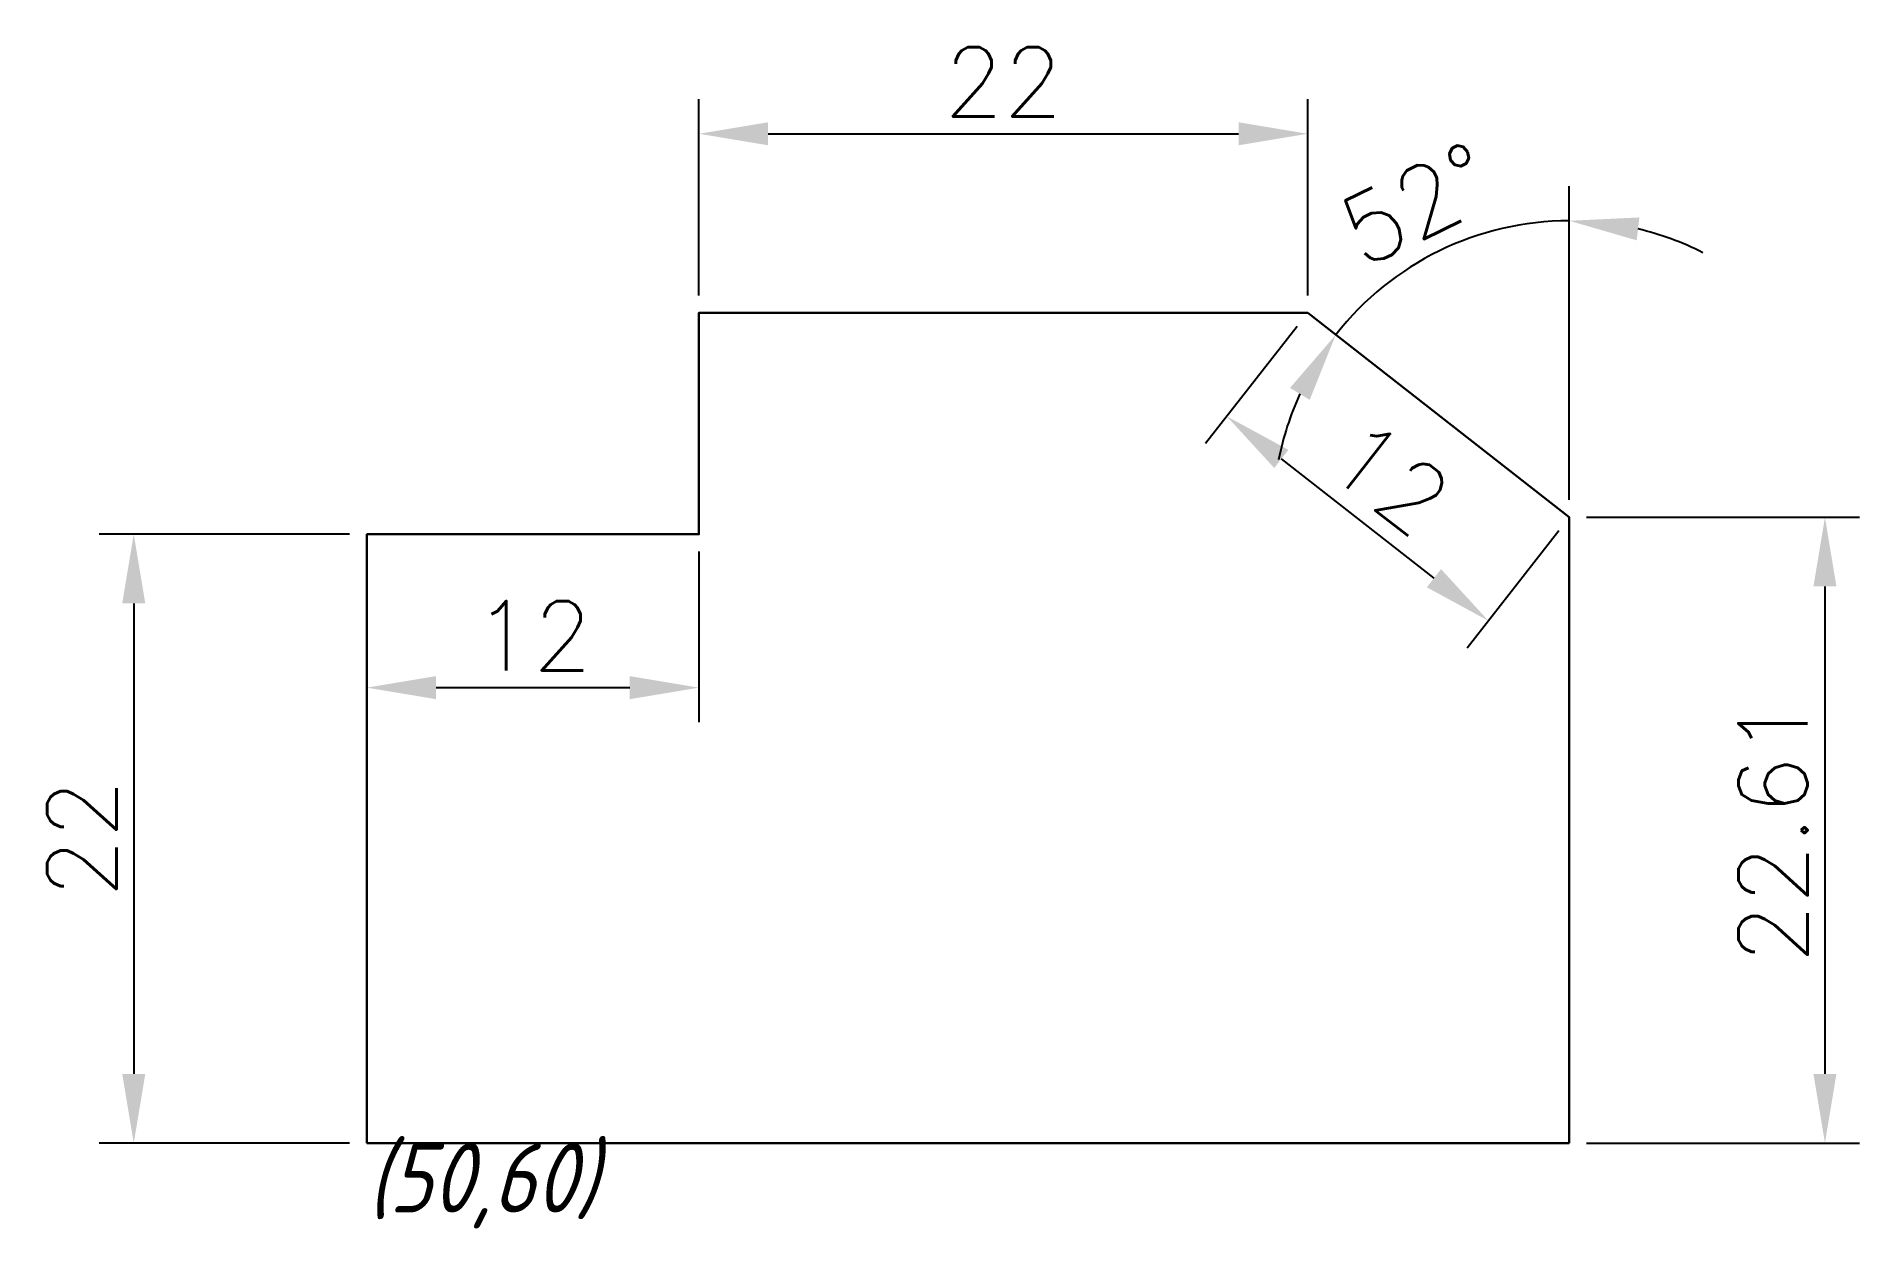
# Model space of a CAD drawing. Header units: millimetres. Extents: x 38.1 to 103.9, y 56.9 to 100.
import ezdxf

# ---------------------------------------------------------------- set-up
doc = ezdxf.new("R2010")
doc.units = ezdxf.units.MM
doc.layers.add('尺寸', color=5, linetype='Continuous')
doc.layers.add('粗实线', color=7, linetype='Continuous', lineweight=30)
doc.styles.add('1', font='gbeitc.shx', dxfattribs={"bigfont": 'gbcbig.shx'})
doc.styles.get("Standard").update_dxf_attribs({"font": 'txt', "bigfont": 'gbcbig.shx'})
doc.dimstyles.new('1', dxfattribs={"dimtxt": 2.5, "dimasz": 2.5, "dimexe": 1.25, "dimexo": 0.625, "dimtad": 1, "dimdsep": 46, "dimtxsty": 'Standard', "dimcen": 2.5, "dimadec": 0, "dimazin": 0, "dimtfac": 1, "dimtmove": 0, "dimatfit": 3, "dimfxl": 0, "dimarcsym": 0})

# ---------------------------------------------------------------- blocks, each defined once
blk = doc.blocks.new('*D1')
at = {"layer": 'Defpoints', "color": 0}
for p in [(84, 96.466), (62, 90), (84, 90)]:
    blk.add_point(p, dxfattribs=at)
at = {"layer": '尺寸', "color": 0, "lineweight": -2}
for p, q in [((62, 90.625), (62, 97.716)), ((84, 90.625), (84, 97.716)), ((64.5, 96.466), (81.5, 96.466))]:
    blk.add_line(p, q, dxfattribs=at)
at = {"layer": '尺寸', "color": 0}
for points in [[(64.5, 96.882), (64.5, 96.049), (62, 96.466)], [(81.5, 96.882), (81.5, 96.049), (84, 96.466)]]:
    blk.add_solid(points, dxfattribs=at)
at = {"layer": '尺寸', "color": 0, "insert": (73, 98.341), "char_height": 2.5, "attachment_point": 5}
blk.add_mtext('22', dxfattribs=at)
blk = doc.blocks.new('*D2')
at = {"layer": 'Defpoints', "color": 0}
for p in [(50, 82), (41.573, 60), (50, 60)]:
    blk.add_point(p, dxfattribs=at)
at = {"layer": '尺寸', "color": 0, "lineweight": -2}
for p, q in [((49.375, 82), (40.323, 82)), ((41.573, 79.5), (41.573, 62.5)), ((49.375, 60), (40.323, 60))]:
    blk.add_line(p, q, dxfattribs=at)
at = {"layer": '尺寸', "color": 0}
for points in [[(41.156, 79.5), (41.99, 79.5), (41.573, 82)], [(41.156, 62.5), (41.99, 62.5), (41.573, 60)]]:
    blk.add_solid(points, dxfattribs=at)
at = {"layer": '尺寸', "color": 0, "insert": (39.698, 71), "char_height": 2.5, "attachment_point": 5, "rotation": 90}
blk.add_mtext('22', dxfattribs=at)
blk = doc.blocks.new('*D3')
at = {"layer": 'Defpoints', "color": 0}
for p in [(50, 82), (62, 82), (62, 76.457)]:
    blk.add_point(p, dxfattribs=at)
at = {"layer": '尺寸', "color": 0, "lineweight": -2}
for p, q in [((50, 81.375), (50, 75.207)), ((62, 81.375), (62, 75.207)), ((52.5, 76.457), (59.5, 76.457))]:
    blk.add_line(p, q, dxfattribs=at)
at = {"layer": '尺寸', "color": 0}
for points in [[(52.5, 76.874), (52.5, 76.04), (50, 76.457)], [(59.5, 76.874), (59.5, 76.04), (62, 76.457)]]:
    blk.add_solid(points, dxfattribs=at)
at = {"layer": '尺寸', "color": 0, "insert": (56, 78.332), "char_height": 2.5, "attachment_point": 5}
blk.add_mtext('12', dxfattribs=at)
blk = doc.blocks.new('*D4')
at = {"layer": 'Defpoints', "color": 0}
for p in [(93.456, 82.612), (93.456, 60.002), (102.694, 60.002)]:
    blk.add_point(p, dxfattribs=at)
at = {"layer": '尺寸', "color": 0, "lineweight": -2}
for p, q in [((94.081, 82.612), (103.944, 82.612)), ((102.694, 80.112), (102.694, 62.502)), ((94.081, 60.002), (103.944, 60.002))]:
    blk.add_line(p, q, dxfattribs=at)
at = {"layer": '尺寸', "color": 0}
for points in [[(102.278, 80.112), (103.111, 80.112), (102.694, 82.612)], [(102.278, 62.502), (103.111, 62.502), (102.694, 60.002)]]:
    blk.add_solid(points, dxfattribs=at)
at = {"layer": '尺寸', "color": 0, "insert": (100.819, 71.307), "char_height": 2.5, "attachment_point": 5, "rotation": 90}
blk.add_mtext('22.61', dxfattribs=at)
blk = doc.blocks.new('*D5')
at = {"layer": 'Defpoints', "color": 0}
for p in [(84, 90), (93.456, 82.612), (90.533, 78.871)]:
    blk.add_point(p, dxfattribs=at)
at = {"layer": '尺寸', "color": 0, "lineweight": -2}
for p, q in [((83.615, 89.507), (80.308, 85.274)), ((83.047, 84.72), (88.563, 80.41)), ((93.071, 82.12), (89.764, 77.886))]:
    blk.add_line(p, q, dxfattribs=at)
at = {"layer": '尺寸', "color": 0}
for points in [[(83.304, 85.048), (82.791, 84.392), (81.077, 86.259)], [(88.82, 80.739), (88.307, 80.082), (90.533, 78.871)]]:
    blk.add_solid(points, dxfattribs=at)
at = {"layer": '尺寸', "color": 0, "insert": (86.96, 84.043), "char_height": 2.5, "attachment_point": 5, "rotation": 322}
blk.add_mtext('12', dxfattribs=at)
blk = doc.blocks.new('*D6')
at = {"layer": 'Defpoints', "color": 0}
for p in [(90.265, 92.836), (84, 90), (93.456, 82.612), (93.456, 82.612), (93.456, 60.002)]:
    blk.add_point(p, dxfattribs=at)
at = {"layer": '尺寸', "color": 0, "lineweight": -2}
blk.add_line((93.456, 83.237), (93.456, 94.572), dxfattribs=at)
for start, end in [(90, 142), (63.19078, 76.59539), (155.40461, 168.80922)]:
    blk.add_arc((93.456, 82.612), 10.71, start, end, dxfattribs=at)
at = {"layer": '尺寸', "color": 0}
for points in [[(95.89, 92.617), (95.988, 93.444), (93.456, 93.322)], [(83.362, 87.286), (84.074, 86.853), (85.016, 89.206)]]:
    blk.add_solid(points, dxfattribs=at)
at = {"layer": '尺寸', "color": 0, "insert": (87.939, 93.924), "char_height": 2.5, "attachment_point": 5, "rotation": 26}
blk.add_mtext('52°', dxfattribs=at)

msp = doc.modelspace()

# ---------------------------------------------------------------- linework, layer by layer
at = {"layer": '粗实线'}
for p, q in [((84, 90), (93.456, 82.612)), ((93.456, 82.612), (93.456, 60.002)), ((93.456, 60.002), (50, 60))]:
    msp.add_line(p, q, dxfattribs=at)
msp.add_lwpolyline([(50, 60), (50, 82), (62, 82), (62, 90), (84, 90)], dxfattribs=at)

# ---------------------------------------------------------------- texts
at = {"layer": '尺寸', "insert": (50, 60), "char_height": 2.5, "width": 14.33096, "attachment_point": 1, "style": '1'}
msp.add_mtext('(50,60)', dxfattribs=at)

# ---------------------------------------------------------------- dimensions: what is measured, and where the dimension line sits
at = {"layer": '尺寸'}
for base, p1, p2, picture, middle in [((84, 96.466), (62, 90), (84, 90), '*D1', (73, 98.341)), ((62, 76.457), (50, 82), (62, 82), '*D3', (56, 78.332))]:
    dim = msp.add_linear_dim(base=base, p1=p1, p2=p2, dimstyle='1', dxfattribs=at)
    dim.commit()
    dim.dimension.update_dxf_attribs({"geometry": picture, "text_midpoint": middle})
dim = msp.add_angular_dim_2l(base=(90.265, 92.836), line1=((93.456, 82.612), (93.456, 60.002)), line2=((84, 90), (93.456, 82.612)), dimstyle='1', dxfattribs=at)
dim.commit()
dim.dimension.update_dxf_attribs({"geometry": '*D6', "text_midpoint": (87.939, 93.924)})
dim = msp.add_aligned_dim(p1=(84, 90), p2=(93.456, 82.612), distance=-4.747, dimstyle='1', dxfattribs=at)
dim.commit()
dim.dimension.update_dxf_attribs({"geometry": '*D5', "text_midpoint": (86.96, 84.043)})
for base, p1, p2, picture, middle in [((102.694, 60.002), (93.456, 82.612), (93.456, 60.002), '*D4', (100.819, 71.307)), ((41.573, 60), (50, 82), (50, 60), '*D2', (39.698, 71))]:
    dim = msp.add_linear_dim(base=base, p1=p1, p2=p2, angle=90, dimstyle='1', dxfattribs=at)
    dim.commit()
    dim.dimension.update_dxf_attribs({"geometry": picture, "text_midpoint": middle})

doc.saveas('drawing.dxf')
